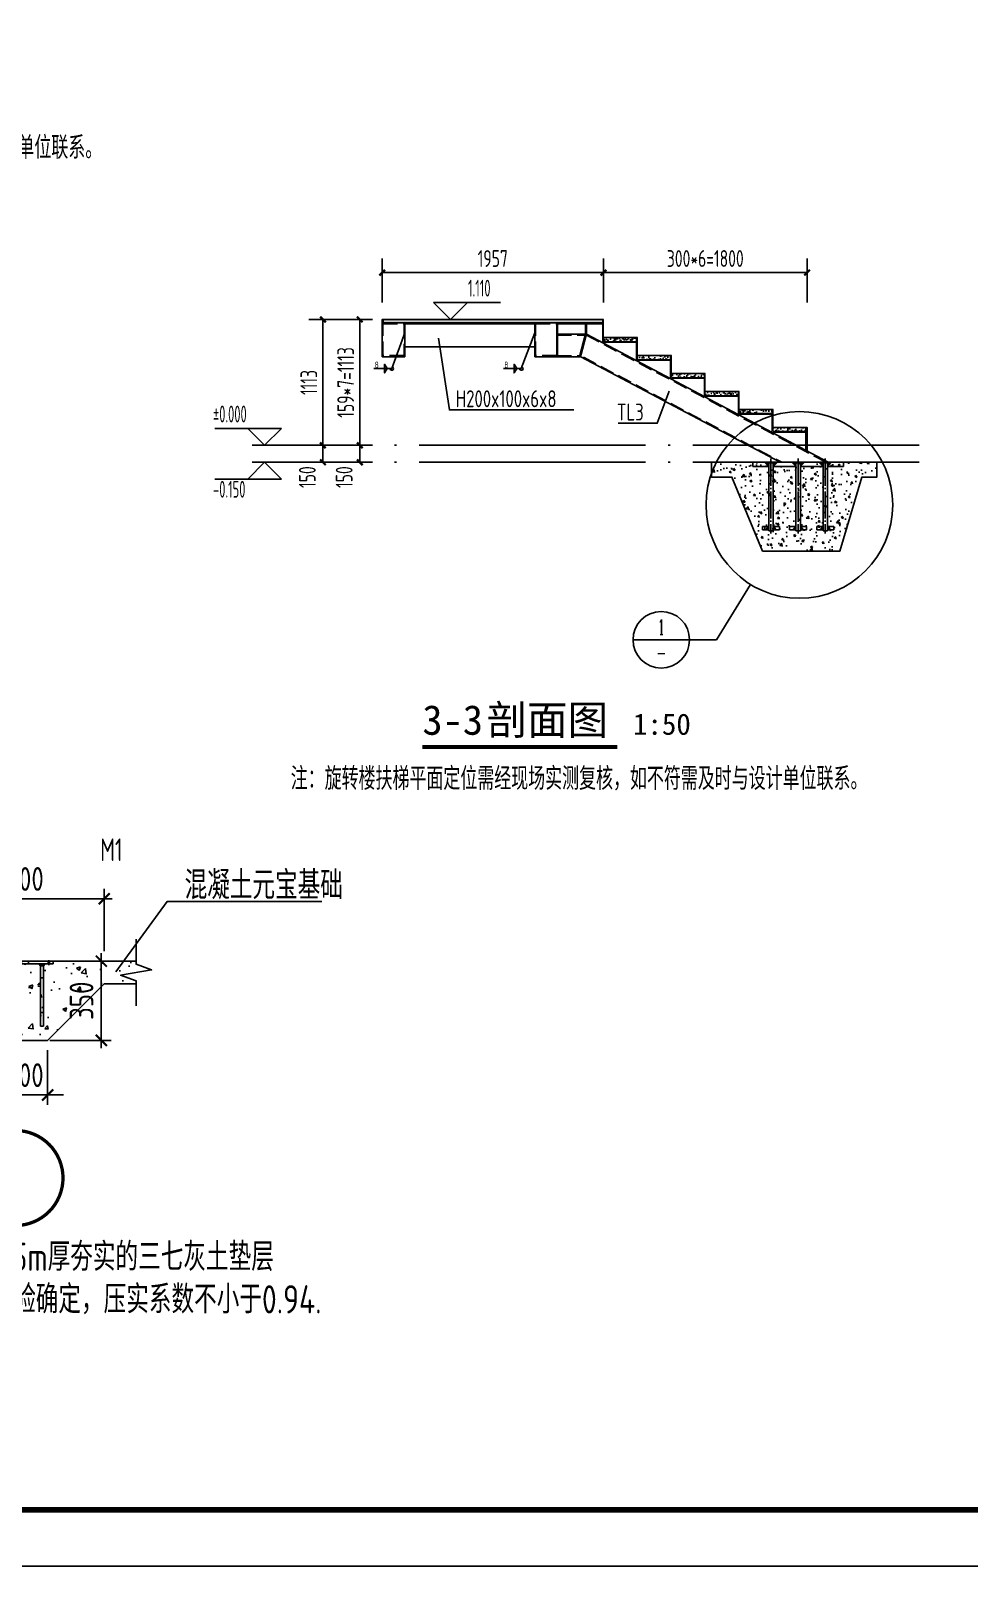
# Model space of a CAD drawing. Extents: x 6827379 to 6887889, y 99218 to 177608.
# Drawn here: x 6871291 to 6879590, y 113845 to 127425 of the extents above; entities that cross this region are included whole.
import ezdxf
from ezdxf.enums import TextEntityAlignment as Align

# ---------------------------------------------------------------- set-up
doc = ezdxf.new("R2010")
doc.units = 0
doc.header["$LTSCALE"] = 1000
doc.header["$MEASUREMENT"] = 0
for name, pattern in [('CENTER', [50.8, 31.75, -6.35, 6.35, -6.35]), ('CONTINOUS', [2000000.0, 1000000.0, 1000000.0]), ('DASH', [0.35, 0.25, -0.1]), ('DASHED', [19.05, 12.7, -6.35]), ('DOTE', [2.42, 2, -0.2, 0.02, -0.2]), ('HIDDEN', [0.375, 0.25, -0.125])]:
    doc.linetypes.add(name, pattern=pattern)
for name, color, linetype in [('100', 7, 'Continuous'), ('A_公文', 7, 'Continuous'), ('A_公标', 3, 'Continuous'), ('A_公框', 4, 'Continuous'), ('A_图名标注', 3, 'Continuous'), ('A_引出标注', 3, 'Continuous'), ('A_标高', 3, 'Continuous'), ('A_符号', 3, 'Continuous'), ('A_索引符号', 3, 'Continuous'), ('A_轴线', 9, 'DOTE'), ('BZ', 1, 'Continuous'), ('DIM_ELEV', 3, 'Continuous'), ('GC', 3, 'Continuous'), ('HF', 1, 'Continuous'), ('pj', 4, 'Continuous'), ('PUB_TEXT', 7, 'Continuous'), ('ss', 5, 'Continuous'), ('tc1', 252, 'Continuous'), ('TEXT', 2, 'Continuous'), ('xc', 3, 'Continuous'), ('XX', 6, 'HIDDEN'), ('ZX', 1, 'CENTER'), ('校对1', 2, 'Continuous')]:
    doc.layers.add(name, color=color, linetype=linetype)
doc.layers.add('BEAM', color=4, linetype='DASHED', lineweight=0)
doc.styles.add('_TCH_DIM', font='tssdeng.shx', dxfattribs={"width": 0.8, "height": 200, "bigfont": 'GBCBIG.shx'})
doc.styles.add('_TCH_DIM_T3', font='tssdeng.shx', dxfattribs={"width": 0.705882, "bigfont": 'tssdchn.shx'})
doc.styles.add('_TCH_LABEL', font='COMPLEX', dxfattribs={"bigfont": 'GBCBIG'})
doc.styles.add('COMP', font='complex', dxfattribs={"bigfont": 'hztxt'})
doc.styles.get("Standard").update_dxf_attribs({"font": 'tssdeng.shx', "bigfont": 'hztxt.shx'})
doc.styles.add('TCCAD_Dimension', font='Tssdeng.shx', dxfattribs={"width": 0.8, "bigfont": 'hztxt.shx'})
doc.styles.add('TSSD_Dimension', font='Tssdeng.shx', dxfattribs={"width": 0.7, "bigfont": 'hztxt.shx'})
doc.styles.add('TSSD_REIN', font='Tssdeng.shx', dxfattribs={"width": 0.7, "bigfont": 'hztxt.shx'})
doc.styles.add('梁板标注&钢筋标注', font='tssdeng.shx', dxfattribs={"width": 0.7, "height": 300, "bigfont": 'hztxt.shx'})
doc.styles.add('黑体', font='simhei.ttf')
doc.dimstyles.new('_TCH_ARCH&&50', dxfattribs={"dimtxt": 148.75, "dimasz": 50, "dimexe": 125, "dimexo": 150, "dimgap": 50, "dimtad": 1, "dimdec": 0, "dimzin": 0, "dimdsep": 46, "dimtxsty": '_TCH_DIM_T3', "dimblk": 'ARCHTICK', "dimcen": 0.09, "dimclrt": 7, "dimazin": 2, "dimtfac": 1, "dimtdec": 0, "dimtix": 1, "dimtmove": 2, "dimatfit": 3, "dimfxl": 1, "dimtolj": 1, "dimtzin": 0, "dimarcsym": 0})
doc.dimstyles.new('TCCAD_25_120', dxfattribs={"dimscale": 1.4, "dimtxt": 300, "dimasz": 100, "dimexe": 125, "dimexo": 125, "dimgap": 100, "dimtad": 1, "dimdec": 0, "dimlfac": 0.25, "dimzin": 0, "dimdsep": 46, "dimtxsty": 'TCCAD_Dimension', "dimblk": '_TCDBK25_100', "dimcen": 0, "dimclrt": 7, "dimadec": 0, "dimazin": 0, "dimtfac": 1, "dimtdec": 0, "dimtix": 1, "dimtmove": 2, "dimatfit": 3, "dimfxl": 1, "dimtolj": 1, "dimtzin": 0, "dimarcsym": 0})
doc.dimstyles.new('TSSD_50_50', dxfattribs={"dimtxt": 150, "dimasz": 50, "dimexe": 50, "dimexo": 125, "dimgap": 50, "dimtad": 1, "dimdec": 0, "dimzin": 0, "dimdsep": 46, "dimtxsty": 'TSSD_Dimension', "dimblk": 'ARCHTICK', "dimcen": 0, "dimdle": 50, "dimclrt": 7, "dimadec": 0, "dimazin": 0, "dimtfac": 1, "dimtdec": 0, "dimtix": 1, "dimtmove": 2, "dimatfit": 3, "dimfxl": 1, "dimtolj": 1, "dimtzin": 0, "dimarcsym": 0})
pattern_1 = [(225, (-2204574.3892, -1616634.3747), (1.767766953, -1.767766953), [])]
pattern_2 = [(225, (-2204574.3895, -1616514.3748), (1.767766953, -1.767766953), [])]
pattern_3 = [(225, (-2204574.39, -1616394.3742), (1.767766953, -1.767766953), [])]

# ---------------------------------------------------------------- blocks, each defined once
blk = doc.blocks.new('_INDEX1')
at = {"const_width": 0.035}
blk.add_lwpolyline([(-0.5, 0, 1), (0.5, 0, 1)], format="xyb", close=True, dxfattribs=at)
at = {"style": 'COMP', "width": 2.333333}
blk.add_attdef('1', text='', height=0.5, dxfattribs=at).set_placement((-0.25, -0.25), (0.25, -0.25), align=Align.FIT)
blk = doc.blocks.new('UUI')
at = {"layer": 'BZ'}
h = blk.add_hatch(dxfattribs=at)
h.set_pattern_fill('ANSI31', color=256, style=0)
h.set_pattern_definition([(45, (-1280792.3613, -266531.74), (-1.122532015, 1.122532015), [])])
h.paths.add_polyline_path([(-1340457.3, -272489.4), (-1340457.3, -272477.4), (-1340465.3, -272469.4), (-1340465.3, -272497.4)])
h = blk.add_hatch(dxfattribs=at)
h.set_pattern_fill('ANSI31', color=256, style=0)
h.set_pattern_definition([(45, (-1280792.3613, -266556.74), (-1.122532015, 1.122532015), [])])
h.paths.add_polyline_path([(-1340457.3, -272489.4), (-1340457.3, -272477.4), (-1340465.3, -272469.4), (-1340465.3, -272497.4)])
h = blk.add_hatch(dxfattribs=at)
h.set_pattern_fill('ANSI31', color=256, style=0)
h.set_pattern_definition([(45, (-1280792.3613, -266706.74), (-1.122532015, 1.122532015), [])])
h.paths.add_polyline_path([(-1340457.3, -272639.4), (-1340457.3, -272627.4), (-1340465.3, -272619.4), (-1340465.3, -272647.4)])
at = {"layer": 'HF'}
h = blk.add_hatch(dxfattribs=at)
h.set_pattern_fill('ANSI31', color=256, scale=20, angle=180, style=0)
h.set_pattern_definition([(225, (-1280792.36, -266556.74), (22.45064, -22.45064), [])])
h.paths.add_polyline_path([(-1340457.3, -272489.4), (-1340457.3, -272477.4), (-1340465.3, -272469.4), (-1340465.3, -272497.4)])
at = {"layer": 'pj'}
for points in [[(-1340457.3, -272489.4), (-1340457.3, -272477.4), (-1340465.3, -272469.4), (-1340465.3, -272497.4)], [(-1340457.3, -272627.4), (-1340457.3, -272639.4), (-1340465.3, -272647.4), (-1340465.3, -272619.4)]]:
    blk.add_lwpolyline(points, close=True, dxfattribs=at)
at = {"layer": 'xc'}
for p, q in [((-1340250.3, -272477.4), (-1340250.3, -272489.4)), ((-1340250.3, -272627.4), (-1340250.3, -272639.4))]:
    blk.add_line(p, q, dxfattribs=at)
for points in [[(-1340465.3, -272433.4), (-1340465.3, -272683.4), (-1340477.3, -272683.4), (-1340477.3, -272433.4)], [(-1340190.3, -272477.4), (-1340190.3, -272489.4), (-1340465.3, -272489.4), (-1340465.3, -272477.4)], [(-1340190.3, -272639.4), (-1340190.3, -272627.4), (-1340465.3, -272627.4), (-1340465.3, -272639.4)]]:
    blk.add_lwpolyline(points, close=True, dxfattribs=at)
at = {"layer": 'XX', "ltscale": 0.1}
for p, q in [((-1340465.3, -272450.4), (-1340477.3, -272450.4)), ((-1340465.3, -272456.4), (-1340477.3, -272456.4)), ((-1340465.3, -272543.4), (-1340477.3, -272543.4)), ((-1340465.3, -272573.4), (-1340477.3, -272573.4)), ((-1340465.3, -272660.4), (-1340477.3, -272660.4)), ((-1340465.3, -272666.4), (-1340477.3, -272666.4))]:
    blk.add_line(p, q, dxfattribs=at)
at = {"layer": 'ZX', "ltscale": 0.05}
for p, q in [((-1340460.3, -272453.4), (-1340482.3, -272453.4)), ((-1340460.3, -272663.4), (-1340482.3, -272663.4))]:
    blk.add_line(p, q, dxfattribs=at)
blk = doc.blocks.new('_TCDBK25_100')
blk.add_line((-1, 0), (1, 0))
at = {"const_width": 0.25}
blk.add_lwpolyline([(-0.7, -0.7), (0.7, 0.7)], dxfattribs=at)
blk = doc.blocks.new('*D19')
at = {"layer": 'BZ', "color": 0, "lineweight": -2, "transparency": 16777216}
for p, q in [((6429241, 138369), (6429241, 137403)), ((6430041, 138369), (6430041, 137403)), ((6429101, 137578), (6428961, 137578)), ((6429241, 137578), (6430041, 137578)), ((6430181, 137578), (6430321, 137578))]:
    blk.add_line(p, q, dxfattribs=at)
at = {"layer": 'Defpoints', "color": 0, "transparency": 16777216}
for p in [(6429241, 138544), (6430041, 138544), (6430041, 137578)]:
    blk.add_point(p, dxfattribs=at)
at = {"layer": 'BZ', "color": 0, "lineweight": -2, "transparency": 16777216, "xscale": 140, "yscale": 140, "zscale": 140}
blk.add_blockref('_TCDBK25_100', (6429241, 137578), dxfattribs=at)
at = {"layer": 'BZ', "color": 0, "lineweight": -2, "transparency": 16777216, "xscale": 140, "yscale": 140, "zscale": 140, "rotation": 180}
blk.add_blockref('_TCDBK25_100', (6430041, 137578), dxfattribs=at)
at = {"layer": 'BZ', "color": 7, "transparency": 16777216, "insert": (6429641, 137928), "char_height": 420, "attachment_point": 5, "style": 'TCCAD_Dimension'}
blk.add_mtext('\\A1;200', dxfattribs=at)
blk = doc.blocks.new('*D20')
at = {"layer": 'BZ', "color": 0, "lineweight": -2, "transparency": 16777216}
for p, q in [((6428241, 140119), (6428241, 141223)), ((6428381, 141048), (6430901, 141048)), ((6431041, 140119), (6431041, 141223))]:
    blk.add_line(p, q, dxfattribs=at)
at = {"layer": 'Defpoints', "color": 0, "transparency": 16777216}
for p in [(6431041, 141048), (6428241, 139944), (6431041, 139944)]:
    blk.add_point(p, dxfattribs=at)
at = {"layer": 'BZ', "color": 0, "lineweight": -2, "transparency": 16777216, "xscale": 140, "yscale": 140, "zscale": 140, "rotation": 180}
blk.add_blockref('_TCDBK25_100', (6428241, 141048), dxfattribs=at)
at = {"layer": 'BZ', "color": 0, "lineweight": -2, "transparency": 16777216, "xscale": 140, "yscale": 140, "zscale": 140}
blk.add_blockref('_TCDBK25_100', (6431041, 141048), dxfattribs=at)
at = {"layer": 'BZ', "color": 7, "transparency": 16777216, "insert": (6429641, 141398), "char_height": 420, "attachment_point": 5, "style": 'TCCAD_Dimension'}
blk.add_mtext('\\A1;700', dxfattribs=at)
blk = doc.blocks.new('*D21')
at = {"layer": 'BZ', "color": 0, "lineweight": -2, "transparency": 16777216}
for p, q in [((6430080, 139944), (6431165, 139944)), ((6430990, 139804), (6430990, 138684)), ((6430080, 138544), (6431165, 138544))]:
    blk.add_line(p, q, dxfattribs=at)
at = {"layer": 'Defpoints', "color": 0, "transparency": 16777216}
for p in [(6429905, 139944), (6429905, 138544), (6430990, 138544)]:
    blk.add_point(p, dxfattribs=at)
at = {"layer": 'BZ', "color": 0, "lineweight": -2, "transparency": 16777216, "xscale": 140, "yscale": 140, "zscale": 140}
for p, rotation in [((6430990, 139944), 90), ((6430990, 138544), 270)]:
    blk.add_blockref('_TCDBK25_100', p, dxfattribs=dict(at, rotation=rotation))
at = {"layer": 'BZ', "color": 7, "transparency": 16777216, "insert": (6430640, 139244), "char_height": 420, "attachment_point": 5, "rotation": 90, "style": 'TCCAD_Dimension'}
blk.add_mtext('\\A1;350', dxfattribs=at)
blk = doc.blocks.new('fasdgfdsgff')
h = blk.add_hatch()
h.set_pattern_fill('混凝土', color=8, scale=10, style=0)
h.set_pattern_definition([(130, (11005633.67, 721515.71), (-71.7260183, -6.2752135), [7.5, -82.5]), (185, (11005633.67, 721515.71), (13.8751334, 75.2192134), [6, -66]), (79.5486, (11005627.69, 721515.19), (-57.8509382, 68.9439542), [6.374019, -70.1142112]), (133.8158, (11005633.67, 721535.71), (-106.7241049, -16.5519014), [11.25, -123.75]), (83.3644, (11005624.77, 721534.33), (-93.4662706, 97.411787), [9.5610288, -105.1713]), (188.8158, (11005633.67, 721535.71), (-93.4661945, 97.41186), [9, -99]), (159, (11005623.67, 721530.71), (-59.6907052, -40.2618891), [7.5, -82.5]), (214, (11005623.67, 721530.71), (-24.3315332, 72.5150045), [6, -66]), (108.5486, (11005618.69, 721527.36), (-84.0222629, 32.2530497), [6.374019, -70.1142112]), (142.5, (11005633.667, 721515.712), (-1.21598553, 33.28938538), [0, -65.2, 0, -67, 0, -66.25]), (172.5, (11005633.667, 721515.712), (-26.30695374, 39.4411712), [0, -38.2, 0, -63.7, 0, -25.25]), (212.5, (11005655.967, 721515.712), (-53.38224362, -2.25548717), [0, -25, 0, -78, 0, -103.5]), (222.5, (11005665.967, 721515.71), (-58.31861693, 10.01049823), [0, -32.5, 0, -51.8, 0, -73.5])])
h.paths.add_polyline_path([(6765184, 89758), (6765474, 89758), (6765474, 89723), (6765184, 89723)])
at = {"color": 6}
blk.add_line((6765474, 89758), (6765184, 89758), dxfattribs=at)
at = {"layer": 'BEAM'}
for points in [[(6765184, 89723), (6765184, 89917), (6765174, 89917), (6765174, 89713), (6765184, 89713)], [(6765184, 89723), (6765474, 89723), (6765474, 89713), (6765184, 89713)]]:
    blk.add_lwpolyline(points, dxfattribs=at)
blk = doc.blocks.new('cbn')
at = {"layer": 'HF'}
h = blk.add_hatch(dxfattribs=at)
h.set_pattern_fill('ANSI31', color=256, scale=1.666666, style=0)
h.set_pattern_definition([(45, (-1189750.103, -425053.385), (-3.74177178, 3.74177178), [])])
h.paths.add_polyline_path([(-1341107.1, -284481), (-1341122.1, -284481), (-1341122.1, -284492.7), (-1341112.1, -284486), (-1341107.1, -284486)])
h.paths.add_polyline_path([(-1341107.1, -284456), (-1341112.1, -284456), (-1341122.1, -284449.3), (-1341122.1, -284461), (-1341107.1, -284461)])
h = blk.add_hatch(dxfattribs=at)
h.set_pattern_fill('ANSI31', color=256, scale=20, angle=180, style=0)
h.set_pattern_definition(pattern_3)
h.paths.add_polyline_path([(-1340823.7, -284461.3), (-1340823.7, -284471.1), (-1340825.7, -284471.1), (-1340825.7, -284461), (-1340841.7, -284461), (-1340841.7, -284459), (-1340839.7, -284459), (-1340823.7, -284443)])
h = blk.add_hatch(dxfattribs=at)
h.set_pattern_fill('ANSI31', color=256, scale=20, angle=180, style=0)
h.set_pattern_definition(pattern_3)
h.paths.add_polyline_path([(-1340823.7, -284480.9), (-1340823.7, -284471), (-1340825.7, -284471), (-1340825.7, -284481.1), (-1340841.7, -284481.1), (-1340841.7, -284483.1), (-1340839.7, -284483.1), (-1340823.7, -284499.1)])
h = blk.add_hatch(dxfattribs=at)
h.set_pattern_fill('ANSI31', color=256, scale=1.666666, style=0)
h.set_pattern_definition([(45, (-1189750.1026, -425173.3853), (-3.74177178, 3.74177178), [])])
h.paths.add_polyline_path([(-1341107.1, -284601), (-1341122.1, -284601), (-1341122.1, -284612.7), (-1341112.1, -284606), (-1341107.1, -284606)])
h.paths.add_polyline_path([(-1341107.1, -284576), (-1341112.1, -284576), (-1341122.1, -284569.3), (-1341122.1, -284581), (-1341107.1, -284581)])
h = blk.add_hatch(dxfattribs=at)
h.set_pattern_fill('ANSI31', color=256, scale=20, angle=180, style=0)
h.set_pattern_definition(pattern_2)
h.paths.add_polyline_path([(-1340823.7, -284581.3), (-1340823.7, -284591.1), (-1340825.7, -284591.1), (-1340825.7, -284581), (-1340841.7, -284581), (-1340841.7, -284579), (-1340839.7, -284579), (-1340823.7, -284563)])
h = blk.add_hatch(dxfattribs=at)
h.set_pattern_fill('ANSI31', color=256, scale=20, angle=180, style=0)
h.set_pattern_definition(pattern_2)
h.paths.add_polyline_path([(-1340823.7, -284600.9), (-1340823.7, -284591), (-1340825.7, -284591), (-1340825.7, -284601.1), (-1340841.7, -284601.1), (-1340841.7, -284603.1), (-1340839.7, -284603.1), (-1340823.7, -284619.1)])
h = blk.add_hatch(dxfattribs=at)
h.set_pattern_fill('ANSI31', color=256, scale=1.666666, style=0)
h.set_pattern_definition([(45, (-1189750.102, -425293.3853), (-3.74177178, 3.74177178), [])])
h.paths.add_polyline_path([(-1341107.1, -284721), (-1341122.1, -284721), (-1341122.1, -284732.7), (-1341112.1, -284726), (-1341107.1, -284726)])
h.paths.add_polyline_path([(-1341107.1, -284696), (-1341112.1, -284696), (-1341122.1, -284689.3), (-1341122.1, -284701), (-1341107.1, -284701)])
h = blk.add_hatch(dxfattribs=at)
h.set_pattern_fill('ANSI31', color=256, scale=20, angle=180, style=0)
h.set_pattern_definition(pattern_1)
h.paths.add_polyline_path([(-1340823.7, -284701.3), (-1340823.7, -284711.1), (-1340825.7, -284711.1), (-1340825.7, -284701), (-1340841.7, -284701), (-1340841.7, -284699), (-1340839.7, -284699), (-1340823.7, -284683)])
h = blk.add_hatch(dxfattribs=at)
h.set_pattern_fill('ANSI31', color=256, scale=20, angle=180, style=0)
h.set_pattern_definition(pattern_1)
h.paths.add_polyline_path([(-1340823.7, -284720.9), (-1340823.7, -284711), (-1340825.7, -284711), (-1340825.7, -284721.1), (-1340841.7, -284721.1), (-1340841.7, -284723.1), (-1340839.7, -284723.1), (-1340823.7, -284739.1)])
at = {"layer": 'GC'}
for p, q in [((-1340823.7, -284391), (-1340841.7, -284391)), ((-1340841.7, -284391), (-1340841.7, -284461)), ((-1340823.7, -284791), (-1340823.7, -284391)), ((-1341112.1, -284456), (-1341122.1, -284449.3)), ((-1341112.1, -284486), (-1341122.1, -284492.7)), ((-1341112.1, -284456), (-1341107.1, -284456)), ((-1341112.1, -284486), (-1341107.1, -284486)), ((-1340839.7, -284459), (-1340841.7, -284459)), ((-1340841.7, -284481.1), (-1340841.7, -284581)), ((-1340839.7, -284483.1), (-1340841.7, -284483.1)), ((-1340825.7, -284461), (-1340825.7, -284481.1)), ((-1341112.1, -284576), (-1341122.1, -284569.3)), ((-1341112.1, -284606), (-1341122.1, -284612.7)), ((-1341112.1, -284576), (-1341107.1, -284576)), ((-1341112.1, -284606), (-1341107.1, -284606)), ((-1340839.7, -284579), (-1340841.7, -284579)), ((-1340841.7, -284601.1), (-1340841.7, -284701)), ((-1340839.7, -284603.1), (-1340841.7, -284603.1)), ((-1340825.7, -284581), (-1340825.7, -284601.1)), ((-1341112.1, -284696), (-1341122.1, -284689.3)), ((-1341112.1, -284726), (-1341122.1, -284732.7)), ((-1341112.1, -284696), (-1341107.1, -284696)), ((-1341112.1, -284726), (-1341107.1, -284726)), ((-1340839.7, -284699), (-1340841.7, -284699)), ((-1340841.7, -284721.1), (-1340841.7, -284791)), ((-1340839.7, -284723.1), (-1340841.7, -284723.1)), ((-1340825.7, -284701), (-1340825.7, -284721.1)), ((-1340841.7, -284791), (-1340823.7, -284791))]:
    blk.add_line(p, q, dxfattribs=at)
for points in [[(-1340839.7, -284459), (-1340823.7, -284443)], [(-1340839.7, -284483.1), (-1340823.7, -284499.1)], [(-1340839.7, -284579), (-1340823.7, -284563)], [(-1340839.7, -284603.1), (-1340823.7, -284619.1)], [(-1340839.7, -284699), (-1340823.7, -284683)], [(-1340839.7, -284723.1), (-1340823.7, -284739.1)]]:
    blk.add_lwpolyline(points, dxfattribs=at)
at = {"layer": 'ZX', "color": 3, "linetype": 'DASHED', "ltscale": 2000}
for p, q in [((-1340825.7, -284461), (-1341127.1, -284461)), ((-1341127.1, -284481.1), (-1341127.1, -284461)), ((-1341127.1, -284481.1), (-1341127.1, -284461)), ((-1340825.7, -284481.1), (-1341127.1, -284481.1)), ((-1341122.1, -284461), (-1341122.1, -284433.5)), ((-1341107.1, -284433.5), (-1341122.1, -284433.5)), ((-1341122.1, -284508.5), (-1341122.1, -284481.1)), ((-1341107.1, -284461), (-1341107.1, -284433.5)), ((-1341107.1, -284508.5), (-1341107.1, -284481.1)), ((-1341107.1, -284508.5), (-1341122.1, -284508.5)), ((-1341122.1, -284581), (-1341122.1, -284553.5)), ((-1341107.1, -284553.5), (-1341122.1, -284553.5)), ((-1341107.1, -284581), (-1341107.1, -284553.5)), ((-1340825.7, -284581), (-1341127.1, -284581)), ((-1341127.1, -284601.1), (-1341127.1, -284581)), ((-1341127.1, -284601.1), (-1341127.1, -284581)), ((-1340825.7, -284601.1), (-1341127.1, -284601.1)), ((-1341122.1, -284628.5), (-1341122.1, -284601.1)), ((-1341107.1, -284628.5), (-1341107.1, -284601.1)), ((-1340825.7, -284581), (-1341092.1, -284581)), ((-1341107.1, -284628.5), (-1341122.1, -284628.5)), ((-1341122.1, -284701), (-1341122.1, -284673.5)), ((-1341107.1, -284673.5), (-1341122.1, -284673.5)), ((-1341107.1, -284701), (-1341107.1, -284673.5)), ((-1340825.7, -284701), (-1341127.1, -284701)), ((-1341127.1, -284721.1), (-1341127.1, -284701)), ((-1341127.1, -284721.1), (-1341127.1, -284701)), ((-1340825.7, -284721.1), (-1341127.1, -284721.1)), ((-1341122.1, -284748.5), (-1341122.1, -284721.1)), ((-1341107.1, -284748.5), (-1341122.1, -284748.5)), ((-1341107.1, -284748.5), (-1341107.1, -284721.1)), ((-1340825.7, -284701), (-1341092.1, -284701)), ((-1340825.7, -284721.1), (-1341092.1, -284721.1)), ((-1340825.7, -284721.1), (-1341092.1, -284721.1))]:
    blk.add_line(p, q, dxfattribs=at)
blk = doc.blocks.new('dad2d3232333')
at = {"layer": 'ZX', "linetype": 'DOTE', "ltscale": 0.06}
for p, q in [((6420643.7, 160851.6), (6420643.7, 161183.5)), ((6420763.7, 160851.6), (6420763.7, 161183.5)), ((6420883.7, 160851.6), (6420883.7, 161183.5))]:
    blk.add_line(p, q, dxfattribs=at)
at = {"layer": 'tc1', "linetype": 'ByBlock', "xscale": -1, "rotation": 90}
blk.add_blockref('cbn', (6136172.7, -1179955.7), dxfattribs=at)
blk = doc.blocks.new('_ArchTick')
at = {"color": 0, "linetype": 'ByBlock', "const_width": 0.4}
blk.add_lwpolyline([(-0.5, -0.5), (0.5, 0.5)], dxfattribs=at)
blk = doc.blocks.new('*D279')
at = {"layer": 'A_公标', "color": 0, "linetype": 'CONTINOUS', "lineweight": -2, "transparency": 16777216}
for p, q in [((6874399, 125021), (6874399, 125410)), ((6876356, 125021), (6876356, 125410)), ((6874399, 125285), (6876356, 125285))]:
    blk.add_line(p, q, dxfattribs=at)
at = {"layer": 'Defpoints', "color": 0, "linetype": 'CONTINOUS', "transparency": 16777216}
for p in [(6876356, 125285), (6874399, 124871), (6876356, 124871)]:
    blk.add_point(p, dxfattribs=at)
at = {"layer": 'A_公标', "color": 0, "linetype": 'CONTINOUS', "lineweight": -2, "transparency": 16777216, "xscale": 50, "yscale": 50, "zscale": 50, "rotation": 180}
blk.add_blockref('_ArchTick', (6874399, 125285), dxfattribs=at)
at = {"layer": 'A_公标', "color": 0, "linetype": 'CONTINOUS', "lineweight": -2, "transparency": 16777216, "xscale": 50, "yscale": 50, "zscale": 50}
blk.add_blockref('_ArchTick', (6876356, 125285), dxfattribs=at)
at = {"layer": 'A_公标', "color": 7, "linetype": 'CONTINOUS', "transparency": 16777216, "insert": (6875377, 125410), "char_height": 148.8, "attachment_point": 5, "style": '_TCH_DIM_T3'}
blk.add_mtext('\\A1;1957', dxfattribs=at)
blk = doc.blocks.new('*D280')
at = {"layer": 'A_公标', "color": 0, "linetype": 'CONTINOUS', "lineweight": -2, "transparency": 16777216}
for p, q in [((6876356, 125021), (6876356, 125410)), ((6878156, 125021), (6878156, 125410)), ((6876356, 125285), (6878156, 125285))]:
    blk.add_line(p, q, dxfattribs=at)
at = {"layer": 'Defpoints', "color": 0, "linetype": 'CONTINOUS', "transparency": 16777216}
for p in [(6878156, 125285), (6876356, 124871), (6878156, 124871)]:
    blk.add_point(p, dxfattribs=at)
at = {"layer": 'A_公标', "color": 0, "linetype": 'CONTINOUS', "lineweight": -2, "transparency": 16777216, "xscale": 50, "yscale": 50, "zscale": 50, "rotation": 180}
blk.add_blockref('_ArchTick', (6876356, 125285), dxfattribs=at)
at = {"layer": 'A_公标', "color": 0, "linetype": 'CONTINOUS', "lineweight": -2, "transparency": 16777216, "xscale": 50, "yscale": 50, "zscale": 50}
blk.add_blockref('_ArchTick', (6878156, 125285), dxfattribs=at)
at = {"layer": 'A_公标', "color": 7, "linetype": 'CONTINOUS', "transparency": 16777216, "insert": (6877256, 125410), "char_height": 148.75, "attachment_point": 5, "style": '_TCH_DIM_T3'}
blk.add_mtext('\\A1;300*6=1800', dxfattribs=at)
blk = doc.blocks.new('*D281')
at = {"layer": 'A_公标', "color": 0, "linetype": 'CONTINOUS', "lineweight": -2, "transparency": 16777216}
for p, q in [((6874314, 123758), (6873750, 123758)), ((6873875, 123608), (6873875, 123758)), ((6874314, 123608), (6873750, 123608))]:
    blk.add_line(p, q, dxfattribs=at)
at = {"layer": 'Defpoints', "color": 0, "linetype": 'CONTINOUS', "transparency": 16777216}
for p in [(6873875, 123758), (6874464, 123758), (6874464, 123608)]:
    blk.add_point(p, dxfattribs=at)
at = {"layer": 'A_公标', "color": 0, "linetype": 'CONTINOUS', "lineweight": -2, "transparency": 16777216, "xscale": 50, "yscale": 50, "zscale": 50}
for p, rotation in [((6873875, 123758), 90), ((6873875, 123608), 270)]:
    blk.add_blockref('_ArchTick', p, dxfattribs=dict(at, rotation=rotation))
at = {"layer": 'A_公标', "color": 7, "linetype": 'CONTINOUS', "transparency": 16777216, "insert": (6873737, 123477), "char_height": 148.8, "attachment_point": 5, "rotation": 90, "style": '_TCH_DIM_T3'}
blk.add_mtext('\\A1;150', dxfattribs=at)
blk = doc.blocks.new('*D282')
at = {"layer": 'A_公标', "color": 0, "linetype": 'CONTINOUS', "lineweight": -2, "transparency": 16777216}
for p, q in [((6874314, 124871), (6873750, 124871)), ((6873875, 123758), (6873875, 124871)), ((6874314, 123758), (6873750, 123758))]:
    blk.add_line(p, q, dxfattribs=at)
at = {"layer": 'Defpoints', "color": 0, "linetype": 'CONTINOUS', "transparency": 16777216}
for p in [(6873875, 124871), (6874464, 124871), (6874464, 123758)]:
    blk.add_point(p, dxfattribs=at)
at = {"layer": 'A_公标', "color": 0, "linetype": 'CONTINOUS', "lineweight": -2, "transparency": 16777216, "xscale": 50, "yscale": 50, "zscale": 50}
for p, rotation in [((6873875, 124871), 90), ((6873875, 123758), 270)]:
    blk.add_blockref('_ArchTick', p, dxfattribs=dict(at, rotation=rotation))
at = {"layer": 'A_公标', "color": 7, "linetype": 'CONTINOUS', "transparency": 16777216, "insert": (6873750, 124314), "char_height": 148.8, "attachment_point": 5, "rotation": 90, "style": '_TCH_DIM_T3'}
blk.add_mtext('\\A1;1113', dxfattribs=at)
blk = doc.blocks.new('*D283')
at = {"layer": 'A_公标', "color": 0, "linetype": 'CONTINOUS', "lineweight": -2, "transparency": 16777216}
for p, q in [((6874314, 123758), (6874076, 123758)), ((6874201, 123608), (6874201, 123758)), ((6874314, 123608), (6874076, 123608))]:
    blk.add_line(p, q, dxfattribs=at)
at = {"layer": 'Defpoints', "color": 0, "linetype": 'CONTINOUS', "transparency": 16777216}
for p in [(6874201, 123758), (6874464, 123758), (6874464, 123608)]:
    blk.add_point(p, dxfattribs=at)
at = {"layer": 'A_公标', "color": 0, "linetype": 'CONTINOUS', "lineweight": -2, "transparency": 16777216, "xscale": 50, "yscale": 50, "zscale": 50}
for p, rotation in [((6874201, 123758), 90), ((6874201, 123608), 270)]:
    blk.add_blockref('_ArchTick', p, dxfattribs=dict(at, rotation=rotation))
at = {"layer": 'A_公标', "color": 7, "linetype": 'CONTINOUS', "transparency": 16777216, "insert": (6874063, 123477), "char_height": 148.8, "attachment_point": 5, "rotation": 90, "style": '_TCH_DIM_T3'}
blk.add_mtext('\\A1;150', dxfattribs=at)
blk = doc.blocks.new('*D284')
at = {"layer": 'A_公标', "color": 0, "linetype": 'CONTINOUS', "lineweight": -2, "transparency": 16777216}
for p, q in [((6874314, 124871), (6874076, 124871)), ((6874201, 123758), (6874201, 124871)), ((6874314, 123758), (6874076, 123758))]:
    blk.add_line(p, q, dxfattribs=at)
at = {"layer": 'Defpoints', "color": 0, "linetype": 'CONTINOUS', "transparency": 16777216}
for p in [(6874201, 124871), (6874464, 124871), (6874464, 123758)]:
    blk.add_point(p, dxfattribs=at)
at = {"layer": 'A_公标', "color": 0, "linetype": 'CONTINOUS', "lineweight": -2, "transparency": 16777216, "xscale": 50, "yscale": 50, "zscale": 50}
for p, rotation in [((6874201, 124871), 90), ((6874201, 123758), 270)]:
    blk.add_blockref('_ArchTick', p, dxfattribs=dict(at, rotation=rotation))
at = {"layer": 'A_公标', "color": 7, "linetype": 'CONTINOUS', "transparency": 16777216, "insert": (6874076, 124314), "char_height": 148.75, "attachment_point": 5, "rotation": 90, "style": '_TCH_DIM_T3'}
blk.add_mtext('\\A1;159*7=1113', dxfattribs=at)
blk = doc.blocks.new('sgsdfgfffff')
at = {"layer": 'tc1'}
h = blk.add_hatch(dxfattribs=at)
h.set_pattern_fill('混凝土', color=8, scale=100, style=0)
h.set_pattern_definition([(50, (6276864.64, 595844.76), (717.2602, -62.7521), [75, -825]), (355, (6276864.6, 595844.76), (-138.7513, 752.1921), [60, -660]), (100.4514, (6276924.4, 595839.5), (578.5094, 689.4395), [63.7402, -701.1421]), (46.1842, (6276864.6, 596044.8), (1067.241, -165.519), [112.5, -1237.5]), (96.6356, (6276953.6, 596031), (934.6627, 974.1179), [95.6103, -1051.713]), (351.1842, (6276864.6, 596044.8), (934.662, 974.1186), [90, -990]), (21, (6276964.64, 595994.76), (596.90705, -402.6189), [75, -825]), (326, (6276964.6, 595994.76), (243.3153, 725.15), [60, -660]), (71.4514, (6277014.4, 595961.2), (840.2226, 322.5305), [63.7402, -701.1421]), (37.5, (6276864.64, 595844.76), (12.15986, 332.89385), [0, -652, 0, -670, 0, -662.5]), (7.5, (6276864.64, 595844.76), (263.06954, 394.4117), [0, -382, 0, -637, 0, -252.5]), (327.5, (6276641.64, 595844.76), (533.82244, -22.55487), [0, -250, 0, -780, 0, -1035]), (317.5, (6276541.64, 595844.76), (583.18617, 100.105), [0, -325, 0, -518, 0, -735])])
h.paths.add_polyline_path([(6428058.3, 139943.8), (6428058.3, 139890), (6428331.3, 139790.7), (6427785.3, 139694.4), (6428058.3, 139597.5), (6428058.3, 139543.8), (6428241.1, 139543.8), (6429241.1, 138543.8), (6430041.1, 138543.8), (6431041.1, 139543.8), (6431605, 139543.8), (6431605, 139597.5), (6431332, 139694.4), (6431878, 139790.7), (6431605, 139890), (6431605, 139943.8), (6430041.1, 139943.8), (6430041.1, 139903.8), (6429897.1, 139903.8), (6429865.1, 139871.8), (6429865.1, 138803.8), (6429817.1, 138803.8), (6429817.1, 139871.8), (6429785.1, 139903.8), (6429497.1, 139903.8), (6429465.1, 139871.8), (6429465.1, 138803.8), (6429417.1, 138803.8), (6429417.1, 139871.8), (6429385.1, 139903.8), (6429241.1, 139903.8), (6429241.1, 139943.8)])
at = {"elevation": 0}
blk.add_lwpolyline([(6431245.5, 139753.9), (6432154.1, 140997.6), (6434890.3, 140997.6)], dxfattribs=at)
at = {"layer": 'A_符号'}
for points in [[(6428058.3, 140333.8), (6428058.3, 139890), (6428331.3, 139790.7), (6427785.3, 139694.4), (6428058.3, 139597.5), (6428058.3, 139153.8)], [(6431605, 140333.8), (6431605, 139890), (6431878, 139790.7), (6431332, 139694.4), (6431605, 139597.5), (6431605, 139153.8)]]:
    blk.add_lwpolyline(points, dxfattribs=at)
at = {"layer": 'BZ'}
blk.add_lwpolyline([(6431470.9, 141690.7, 0, 0, 0), (6429701.1, 141690.7, 0, 0, 0), (6429701.1, 140333.8, 104, 0, 0), (6429701.1, 139943.8, 0, 0, 0)], format="xyseb", dxfattribs=at)
at = {"layer": 'DIM_ELEV', "color": 1}
for p, q in [((6427322.9, 140333.8), (6425906.2, 140333.8)), ((6426932.9, 139943.8), (6426542.9, 140333.8)), ((6426932.9, 139943.8), (6427322.9, 140333.8)), ((6429158.3, 139943.8), (6426542.9, 139943.8))]:
    blk.add_line(p, q, dxfattribs=at)
at = {"layer": 'ss'}
for p, q in [((6429641.1, 139943.8, 0), (6428058.3, 139943.8, 0)), ((6429641.1, 139943.8, 0), (6431605, 139943.8, 0)), ((6428241.1, 139543.8, 0), (6428058.3, 139543.8, 0)), ((6428241.1, 139543.8, 0), (6429241.1, 138543.8, 0)), ((6431041.1, 139543.8, 0), (6430041.1, 138543.8, 0)), ((6431041.1, 139543.8, 0), (6431605, 139543.8, 0)), ((6429241.1, 138543.8, 0), (6430041.1, 138543.8, 0))]:
    blk.add_line(p, q, dxfattribs=at)
ref = blk.add_blockref('_INDEX1', (6429472.5, 136109.2, 0), dxfattribs=dict(xscale=1680, yscale=1680, zscale=1680))
ref.add_attrib('1', '1', dxfattribs={"layer": 'PUB_TEXT', "height": 900, "style": 'COMP', "width": 1.12}).set_placement((6429256.5, 135689.2, 0), (6429688.5, 135689.2, 0), align=Align.FIT)
at = {"layer": 'BZ', "xscale": 4, "yscale": 4, "zscale": 4, "rotation": 270}
blk.add_blockref('UUI', (7519874.5, -5221965.4, 0), dxfattribs=at)
at = {"layer": 'A_引出标注', "color": 2, "style": 'TSSD_REIN', "width": 0.7}
blk.add_text('M1', height=400, dxfattribs=at).set_placement((6431365.6, 141714.3, 0), align=Align.RIGHT)
at = {"layer": 'PUB_TEXT', "color": 1, "style": '_TCH_DIM', "width": 0.564706}
blk.add_text('-0.150', height=386.75, dxfattribs=at).set_placement((6425867.2, 140470.3))
at = {"layer": 'TEXT', "style": '梁板标注&钢筋标注', "width": 0.8}
for s, p in [('混凝土元宝基础', (6432462.7, 141289.1, 0)), ('元宝基础下应采用0.5m厚夯实的三七灰土垫层', (6425830.6, 134715.4, 0)), ('最优含水率由击实试验确定，压实系数不小于0.94.', (6425830.6, 133963.6, 0))]:
    blk.add_text(s, height=500, dxfattribs=at).set_placement(p, align=Align.MIDDLE_LEFT)
at = {"layer": 'BZ'}
for base, p1, p2, picture, middle in [((6431041.1, 141047.8, 0), (6428241.1, 139943.8, 0), (6431041.1, 139943.8, 0), '*D20', (6429641.1, 141397.8, 0)), ((6430041.1, 137578.4, 0), (6429241.1, 138543.8, 0), (6430041.1, 138543.8, 0), '*D19', (6429641.1, 137928.4, 0))]:
    dim = blk.add_linear_dim(base=base, p1=p1, p2=p2, dimstyle='TCCAD_25_120', dxfattribs=at)
    dim.commit()
    dim.dimension.update_dxf_attribs({"geometry": picture, "text_midpoint": middle})
dim = blk.add_linear_dim(base=(6430990.2, 138543.8, 0), p1=(6429904.6, 139943.8, 0), p2=(6429904.6, 138543.8, 0), angle=90, dimstyle='TCCAD_25_120', dxfattribs=at)
dim.commit()
dim.dimension.update_dxf_attribs({"geometry": '*D21', "text_midpoint": (6430640.2, 139243.8, 0)})

msp = doc.modelspace()

# ---------------------------------------------------------------- hatches: boundary and pattern name
h = msp.add_hatch()
h.set_pattern_fill('混凝土', color=8, scale=10, style=0)
h.set_pattern_definition([(50, (112265.006, 34129.11), (71.72601826, -6.2752135), [7.5, -82.5]), (355, (112265.006, 34129.11), (-13.8751334, 75.2192134), [6, -66]), (100.4514, (112270.98, 34128.59), (57.8509382, 68.9439542), [6.374019, -70.1142112]), (46.1842, (112265.006, 34149.11), (106.7241049, -16.5519014), [11.25, -123.75]), (96.6356, (112273.9, 34147.73), (93.4662706, 97.4117871), [9.5610288, -105.1713]), (351.1842, (112265.01, 34149.11), (93.4661945, 97.4118601), [9, -99]), (21, (112275.006, 34144.11), (59.6907052, -40.26188907), [7.5, -82.5]), (326, (112275.006, 34144.11), (24.3315332, 72.5150045), [6, -66]), (71.4514, (112279.98, 34140.755), (84.02226286, 32.2530497), [6.374019, -70.1142112]), (37.5, (112265.006, 34129.11), (1.21598553, 33.28938538), [0, -65.2, 0, -67, 0, -66.25]), (7.5, (112265.006, 34129.11), (26.30695374, 39.44117119), [0, -38.2, 0, -63.7, 0, -25.25]), (327.5, (112242.706, 34129.11), (53.38224362, -2.25548717), [0, -25, 0, -78, 0, -103.5]), (317.5, (112232.706, 34129.11), (58.31861693, 10.01049823), [0, -32.5, 0, -51.8, 0, -73.5])])
h.paths.add_polyline_path([(6874409, 124871), (6876345.8, 124871), (6876345.8, 124841), (6874409, 124841)])
at = {"layer": '校对1', "linetype": 'CONTINOUS'}
h = msp.add_hatch(dxfattribs=at)
h.set_pattern_fill('混凝土', color=8, scale=25, style=0)
h.set_pattern_definition([(50, (460942.86, -35734.21), (179.3150457, -15.6880337), [18.75, -206.25]), (355, (460942.86, -35734.21), (-34.6878334, 188.0480334), [15, -165]), (100.4514, (460957.8, -35735.52), (144.6273454, 172.3598855), [15.9350475, -175.285528]), (46.1842, (460942.86, -35684.21), (266.810262, -41.3797536), [28.125, -309.375]), (96.6356, (460965.1, -35687.66), (233.665676, 243.529468), [23.902572, -262.92825]), (351.1842, (460942.86, -35684.2), (233.665486, 243.52965), [22.5, -247.5]), (21, (460967.86, -35696.71), (149.226763, -100.6547227), [18.75, -206.25]), (326, (460967.86, -35696.71), (60.828833, 181.287511), [15, -165]), (71.4514, (460980.3, -35705.1), (210.055657, 80.632624), [15.9350475, -175.285528]), (37.5, (460942.864, -35734.21), (3.0399638, 83.22346346), [0, -163, 0, -167.5, 0, -165.625]), (7.5, (460942.86, -35734.21), (65.7673844, 98.602928), [0, -95.5, 0, -159.25, 0, -63.125]), (327.5, (460887.114, -35734.21), (133.45560904, -5.6387179), [0, -62.5, 0, -195, 0, -258.75]), (317.5, (460862.11, -35734.21), (145.7965423, 25.0262456), [0, -81.25, 0, -129.5, 0, -183.75])])
h.paths.add_polyline_path([(6877310.9, 123608), (6877310.9, 123477.1), (6877490.8, 123477.1), (6877761.9, 122823.3), (6878446.6, 122823.3), (6878640.6, 123477.2), (6878773.8, 123477.2), (6878773.8, 123608)])

# ---------------------------------------------------------------- linework, layer by layer
at = {"color": 6}
msp.add_line((6876345.8, 124871), (6874409, 124871), dxfattribs=at)
at = {"color": 4, "ltscale": 0.1}
for p, q in [((6875949, 124841), (6876345.8, 124841)), ((6875949, 124831.2), (6876345.8, 124831.2)), ((6876196.2, 124741), (6876196.2, 124831.2)), ((6876206.2, 124741), (6876206.2, 124831.2)), ((6875949, 124741), (6876206.2, 124741)), ((6876146.1, 124551), (6876193.3, 124731)), ((6876156.4, 124551), (6876203.7, 124731)), ((6876206.2, 124741), (6878343.9, 123608)), ((6875749, 124628.8), (6874599, 124628.8)), ((6875949, 124541), (6876156.4, 124541)), ((6876156.4, 124541), (6877916.8, 123608)), ((6878145.8, 123917), (6878145.8, 123713))]:
    msp.add_line(p, q, dxfattribs=at)
for points in [[(6874399, 124841), (6874399, 124871), (6874409, 124871), (6874409, 124841)], [(6874399, 124841), (6874599, 124841), (6874599, 124541), (6874399, 124541), (6874399, 124841)], [(6875749, 124841), (6875749, 124841), (6874599, 124841)], [(6875749, 124831), (6874599, 124831)], [(6875749, 124841), (6875949, 124841), (6875949, 124541), (6875749, 124541), (6875749, 124841)], [(6878155.8, 123707.7), (6878155.8, 123917), (6878145.8, 123917)]]:
    msp.add_lwpolyline(points, dxfattribs=at)
at = {"linetype": 'CONTINOUS'}
for points in [[(6874897.9, 124706.1), (6874993.4, 124071.8), (6876094.1, 124071.8)], [(6874444.2, 124437.1), (6874419.6, 124475.2), (6874419.6, 124437.1)], [(6874444.2, 124437.1), (6874419.6, 124398.9), (6874419.6, 124437.1)], [(6875590, 124437.1), (6875565.4, 124475.2), (6875565.4, 124437.1)], [(6875590, 124437.1), (6875565.4, 124398.9), (6875565.4, 124437.1)], [(6876937.4, 124235.8), (6876830.8, 123953), (6876485.3, 123953)]]:
    msp.add_lwpolyline(points, dxfattribs=at)
for centre in [(6874483.5, 124437.1), (6875629.3, 124437.1)]:
    msp.add_arc(centre, 15.9, 180, 69.29963, dxfattribs=at)
at = {"layer": 'A_公框', "color": 0, "linetype": 'CONTINOUS'}
msp.add_lwpolyline([(6828368.3, 113845.2), (6887889.5, 113845.2), (6887889.5, 143545.2), (6828368.3, 143545.2)], close=True, dxfattribs=at)
at = {"layer": 'A_公框', "color": 0, "linetype": 'CONTINOUS', "const_width": 50}
msp.add_lwpolyline([(6829618.3, 114345.2), (6887389.5, 114345.2), (6887389.5, 143045.2), (6829618.3, 143045.2)], close=True, dxfattribs=at)
at = {"layer": 'A_图名标注', "linetype": 'CONTINOUS', "const_width": 35}
msp.add_lwpolyline([(6874754.5, 121089.9), (6876477, 121089.9)], dxfattribs=at)
at = {"layer": 'A_标高'}
for p, q in [((6875003.6, 124871), (6874853.6, 125021)), ((6874853.6, 125021), (6875444.7, 125021)), ((6875003.6, 124871), (6875153.6, 125021)), ((6873509.6, 123908), (6872918.5, 123908)), ((6873359.6, 123758), (6873209.6, 123908)), ((6873359.6, 123758), (6873509.6, 123908)), ((6873359.6, 123608), (6873209.6, 123458)), ((6873359.6, 123608), (6873509.6, 123458)), ((6873509.6, 123458), (6872918.5, 123458))]:
    msp.add_line(p, q, dxfattribs=at)
at = {"layer": 'A_索引符号', "linetype": 'CONTINOUS'}
for p, q in [((6877655.1, 122528), (6877353.7, 122038.7)), ((6877117, 122038.7), (6876617, 122038.7)), ((6877353.7, 122038.7), (6877117, 122038.7))]:
    msp.add_line(p, q, dxfattribs=at)
for centre, radius in [((6878088, 123230.7), 825.3), ((6876867, 122038.7), 250)]:
    msp.add_circle(centre, radius, dxfattribs=at)
at = {"layer": 'A_轴线', "color": 1}
for p, q in [((6879146.6, 123758), (6873248.7, 123758)), ((6879146.6, 123608), (6873248.7, 123608))]:
    msp.add_line(p, q, dxfattribs=at)
at = {"layer": 'BEAM', "linetype": 'DASH', "ltscale": 0.5}
for p, q in [((6875949, 124731), (6876203.7, 124731)), ((6876203.7, 124731), (6878322.5, 123608)), ((6875949, 124551), (6876156.4, 124551)), ((6876177.8, 124541), (6877938.2, 123608))]:
    msp.add_line(p, q, dxfattribs=at)
for points in [[(6874409, 124831), (6874589, 124831), (6874589, 124551), (6874409, 124551)], [(6875759, 124831), (6875939, 124831), (6875939, 124551), (6875759, 124551)]]:
    msp.add_lwpolyline(points, close=True, dxfattribs=at)
at = {"layer": 'BEAM'}
for points in [[(6875949, 124647), (6875949, 124841), (6875939, 124841), (6875939, 124637)], [(6875949, 124637), (6875949, 124637)]]:
    msp.add_lwpolyline(points, dxfattribs=at)
at = {"layer": '校对1', "color": 0, "linetype": 'CONTINOUS'}
msp.add_lwpolyline([(6877310.9, 123608), (6877310.9, 123477.1), (6877490.8, 123477.1), (6877761.9, 122823.3), (6878446.6, 122823.3), (6878640.6, 123477.2), (6878773.8, 123477.2), (6878773.8, 123608)], close=True, dxfattribs=at)

# ---------------------------------------------------------------- block references
at = {"linetype": 'CONTINOUS'}
for p in [(111171.8, 34954.1), (111471.8, 34795.1), (111771.8, 34636.1), (112071.8, 34477.1), (112371.8, 34318.1), (112671.8, 34159.1)]:
    msp.add_blockref('fasdgfdsgff', p, dxfattribs=at)
at = {"layer": '校对1', "linetype": 'CONTINOUS', "xscale": -2, "yscale": 2, "zscale": 2, "rotation": 180}
msp.add_blockref('dad2d3232333', (-5963450.4, 445343.9), dxfattribs=at)
at = {"layer": '校对1', "linetype": 'CONTINOUS', "xscale": 0.5, "yscale": 0.5, "zscale": 0.5}
msp.add_blockref('sgsdfgfffff', (3656420.5, 49224.3), dxfattribs=at)

# ---------------------------------------------------------------- texts
at = {"layer": '100', "color": 7, "linetype": 'Continuous', "width": 0.75}
for s, height, p in [('注：旋转楼扶梯平面定位需经现场实测复核，如不符需及时与设计单位联系。', 200, (6866823.5, 126291.1)), ('8', 56.2, (6874332.5, 124442.7)), ('8', 56.2, (6875478.3, 124442.7)), ('H200x100x6x8', 150, (6875049.1, 124094.9)), ('TL3', 150, (6876474.2, 123977.4)), ('注：旋转楼扶梯平面定位需经现场实测复核，如不符需及时与设计单位联系。', 200, (6873590, 120711))]:
    msp.add_text(s, height=height, dxfattribs=at).set_placement(p)
at = {"layer": 'A_公文', "style": '_TCH_DIM', "width": 0.564706}
for s, p in [('1.110', (6875158.3, 125073.5)), ('%%P0.000', (6872903.5, 123960.5)), ('-0.150', (6872903.5, 123295))]:
    msp.add_text(s, height=148.75, dxfattribs=at).set_placement(p)
at = {"layer": 'A_公文', "linetype": 'CONTINOUS', "style": '_TCH_LABEL'}
msp.add_text('1', height=133.8, dxfattribs=at).set_placement((6876838.4, 122084.5), (6876895.7, 122084.5), align=Align.FIT)
at = {"layer": 'A_公文', "linetype": 'CONTINOUS', "style": '_TCH_LABEL', "width": 0.777778}
msp.add_text('-', height=130.5, dxfattribs=at).set_placement((6876823.5, 121861.9), (6876910.5, 121861.9), align=Align.FIT)
at = {"layer": 'A_公文', "linetype": 'CONTINOUS', "style": '黑体'}
for s, height, p in [('3-3', 262.87, (6874754.5, 121198.3)), ('剖面图', 262.87, (6875321.6, 121198.3)), ('1:50', 187.76, (6876617, 121198.3))]:
    msp.add_text(s, height=height, dxfattribs=at).set_placement(p)

# ---------------------------------------------------------------- dimensions: what is measured, and where the dimension line sits
at = {"layer": 'A_公标', "linetype": 'CONTINOUS'}
for p1, p2, distance, picture, middle in [((6874399, 124871), (6876355.8, 124871), 414.2, '*D279', (6875377.4, 125409.5)), ((6874463.7, 123758), (6874463.7, 124871), 588.9, '*D282', (6873750.4, 124314.5))]:
    dim = msp.add_aligned_dim(p1=p1, p2=p2, distance=distance, dimstyle='_TCH_ARCH&&50', dxfattribs=at)
    dim.commit()
    dim.dimension.update_dxf_attribs({"geometry": picture, "text_midpoint": middle})
for p1, p2, distance, text, picture, middle in [((6876355.8, 124871), (6878155.8, 124871), 414.2, '300*6=1800', '*D280', (6877255.8, 125409.5)), ((6874463.7, 123758), (6874463.7, 124871), 263, '159*7=1113', '*D284', (6874076.3, 124314.5))]:
    dim = msp.add_aligned_dim(p1=p1, p2=p2, distance=distance, text=text, dimstyle='_TCH_ARCH&&50', dxfattribs=at)
    dim.commit()
    dim.dimension.update_dxf_attribs({"geometry": picture, "text_midpoint": middle})
for base, picture, middle in [((6873874.8, 123758), '*D281', (6873737.3, 123477.2)), ((6874200.7, 123758), '*D283', (6874063.2, 123477.2))]:
    dim = msp.add_linear_dim(base=base, p1=(6874463.7, 123608), p2=(6874463.7, 123758), angle=90, dimstyle='_TCH_ARCH&&50', dxfattribs=at)
    dim.commit()
    dim.dimension.update_dxf_attribs({"geometry": picture, "text_midpoint": middle, "dimtype": 129})

# ---------------------------------------------------------------- leaders
at = {"linetype": 'CONTINOUS'}
for points in [[(6874599, 124753.8), (6874483.5, 124437.1), (6874324.8, 124437.1)], [(6875749, 124753.8), (6875629.3, 124437.1), (6875470.6, 124437.1)]]:
    msp.add_leader(points, dimstyle='TSSD_50_50', override={"dimgap": 50, "dimtad": 0}, dxfattribs=at)

doc.saveas('drawing.dxf')
